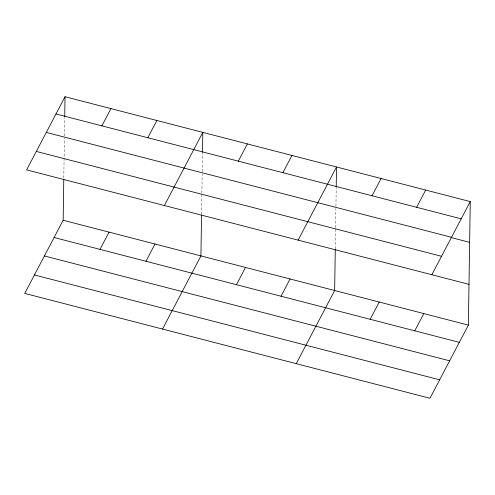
<?xml version="1.0" encoding="UTF-8"?>
<svg xmlns="http://www.w3.org/2000/svg" width="495" height="495" viewBox="0 0 495 495"><rect width="100%" height="100%" fill="white"/><g stroke="black" fill="none" stroke-linecap="round" stroke-linejoin="round"><path stroke-width="0.37" stroke-dasharray="2.48 1.86" d="M63.799 177.959L64.406 138.254M64.437 135.952L64.715 117.494M201.564 214.378L201.873 193.762M201.886 192.994L202.177 173.906M202.214 171.604L202.492 153.147M335.288 248.985L335.598 228.362M335.61 227.601L335.901 208.513M335.932 206.211L336.216 187.747"/><path stroke-width="0.74" d="M468.994 284.347L26.625 169.884L65.031 96.729L470.25 201.589L468.375 325.116L429.969 398.271L24.75 293.411L63.162 220.25L63.781 179.487M64.727 116.721L65.031 96.729M201.552 215.139L200.933 255.903L162.527 329.064M202.504 152.373L202.808 132.382L164.396 205.543M335.276 249.746L334.657 290.509L296.245 363.67M336.223 186.98L336.526 166.982L298.12 240.143M101.902 125.86L110.954 108.609M147.826 137.74L156.884 120.495M100.027 249.387L109.086 232.136M145.957 261.267L155.009 244.023M238.324 161.16L247.382 143.915M282.899 172.699L291.957 155.449M236.455 284.687L245.508 267.442M281.024 296.22L290.082 278.976M372.048 195.766L381.101 178.516M416.623 207.3L425.675 190.055M370.173 319.294L379.232 302.043M431.838 274.75L470.25 201.589M414.748 330.827L423.807 313.576M55.978 113.974L461.198 218.833M46.289 132.425L451.508 237.284M451.063 237.544L469.631 242.352M36.308 151.433L441.528 256.299M63.162 220.25L468.375 325.116M54.104 237.501L459.323 342.361M44.42 255.952L449.633 360.812M34.44 274.96L439.653 379.82"/></g></svg>
